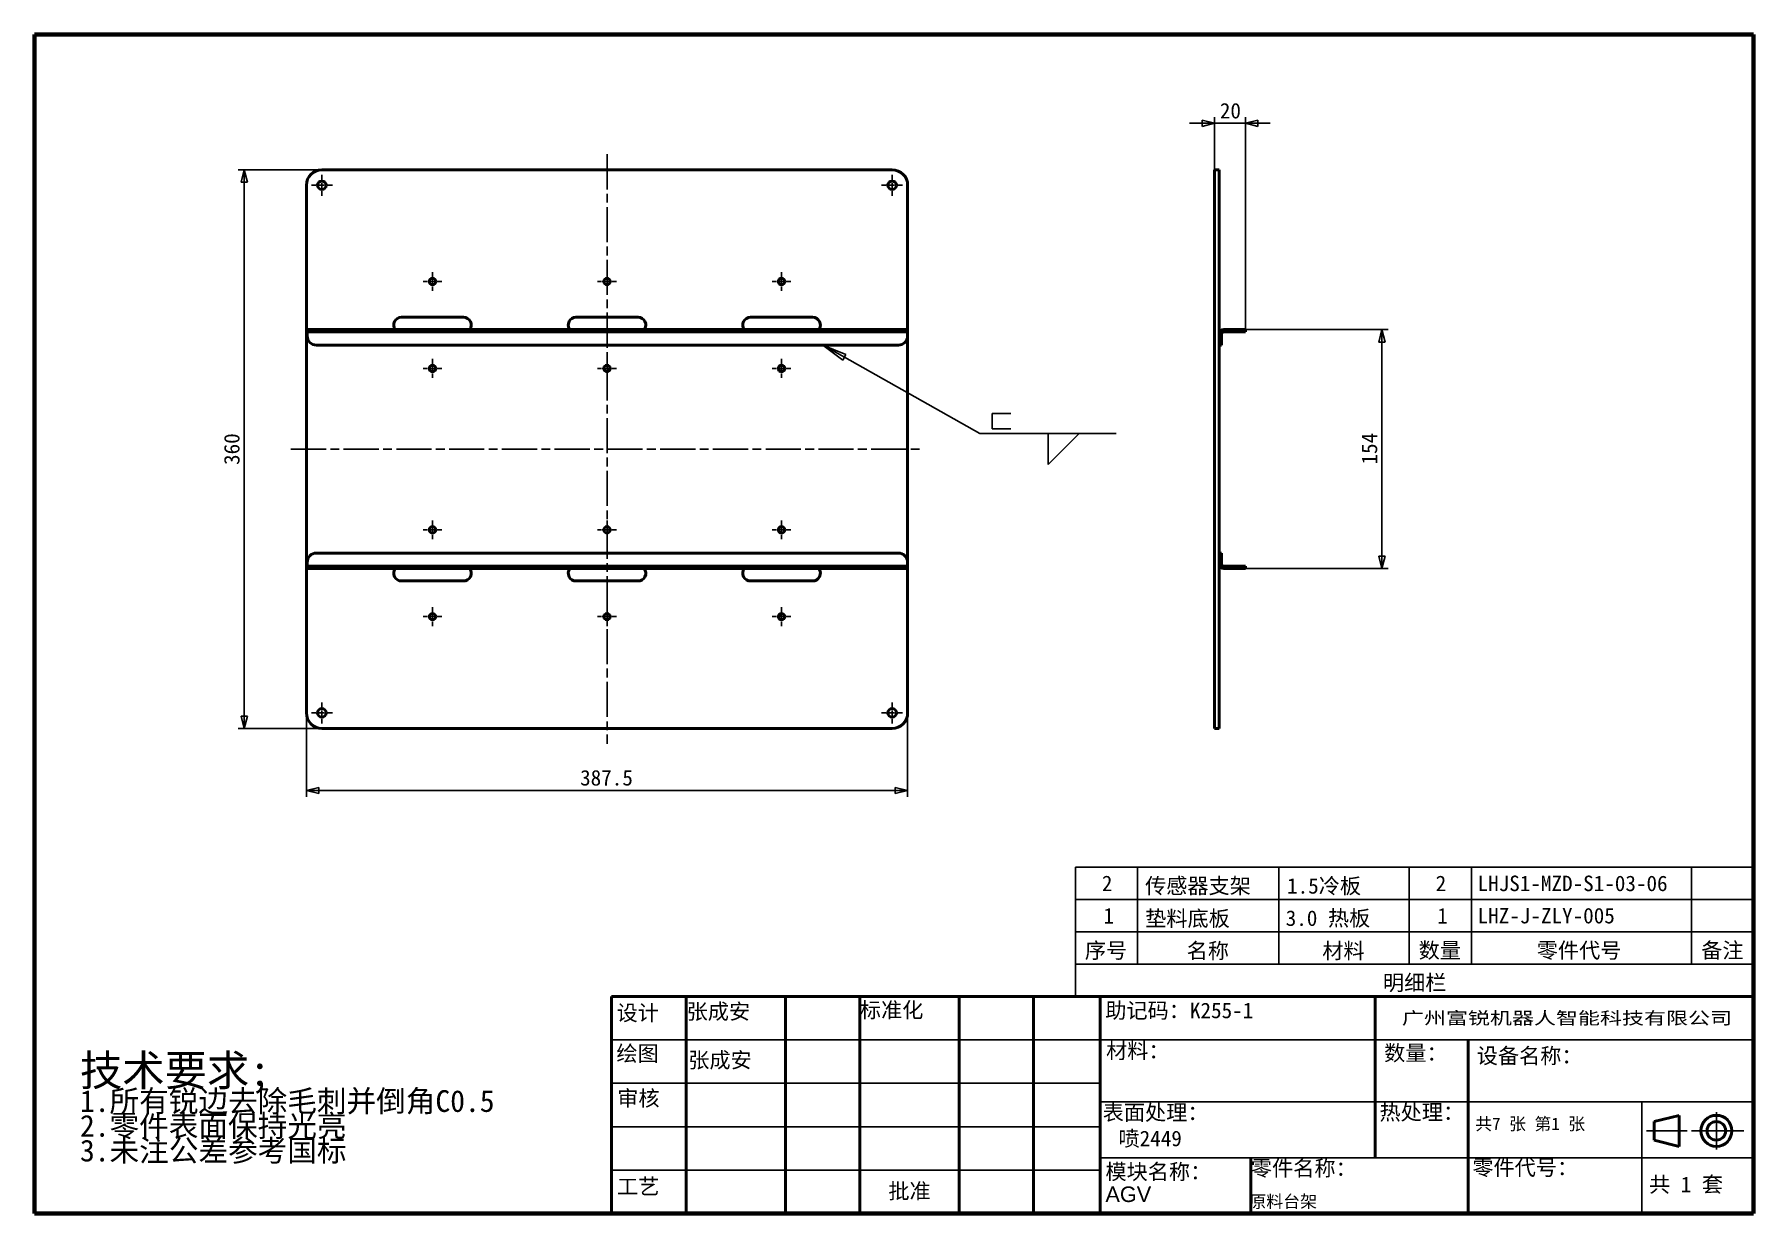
# Model space of a CAD drawing. Header units: millimetres. Extents: x 40 to 1148, y 40 to 800.
import ezdxf
from ezdxf.enums import TextEntityAlignment as Align

# ---------------------------------------------------------------- set-up
doc = ezdxf.new("R2010")
doc.units = ezdxf.units.MM
doc.header["$LTSCALE"] = 4
doc.linetypes.add('CHAIN', pattern=[0.3543, 0.2362, -0.0295, 0.0591, -0.0295])
for name, color, linetype, lineweight in [('中心标记 (ISO)', 1, 'Continuous', 25), ('中心线 (ISO)', 1, 'Continuous', 25), ('可见 (ISO)', 7, 'Continuous', 50), ('图框 (ISO)', 7, 'Continuous', 70), ('尺寸 (ISO)', 5, 'Continuous', 25), ('标题 (ISO)', 7, 'Continuous', 50), ('符号 (ISO)', 7, 'Continuous', 25)]:
    doc.layers.add(name, color=color, linetype=linetype, lineweight=lineweight)
doc.styles.add('文本样式126', font='', dxfattribs={"width": 1.3})
doc.styles.add('文本样式19', font='tahoma.ttf')
doc.styles.add('文本样式91', font='')
doc.styles.add('注释文本 (ISO)', font='')
doc.styles.get('文本样式126').set_extended_font_data('FangSong')
doc.styles.get('文本样式91').set_extended_font_data('FangSong')
doc.styles.get('注释文本 (ISO)').set_extended_font_data('FangSong')
doc.dimstyles.new('默认 (GB)', dxfattribs={"dimscale": 4, "dimtxt": 2.5, "dimasz": 2, "dimexe": 1, "dimexo": 0, "dimgap": 0.75, "dimtad": 1, "dimtoh": 1, "dimrnd": 1e-08, "dimdsep": 46, "dimtxsty": '注释文本 (ISO)', "dimblk": 'Filled-2', "dimcen": 0.09, "dimdle": 10, "dimclrd": 256, "dimclre": 256, "dimclrt": 256, "dimaunit": 1, "dimadec": 3, "dimazin": 2, "dimtfac": 0.52, "dimtmove": 0, "dimatfit": 3, "dimldrblk": 'Filled-1', "dimfxl": 0, "dimtolj": 1, "dimlwd": -1, "dimlwe": -1, "dimarcsym": 0})

# ---------------------------------------------------------------- blocks, each defined once
blk = doc.blocks.new('图框 A3-A4')
at = {"layer": '图框 (ISO)'}
for p, q in [((287, 200), (10, 200)), ((10, 200), (10, 10)), ((287, 10), (287, 200)), ((10, 10), (287, 10))]:
    blk.add_line(p, q, dxfattribs=at)
blk = doc.blocks.new('标题栏 GB1')
at = {"layer": '标题 (ISO)'}
for p, q in [((194.57, 65.23), (194.57, 72.23)), ((194.57, 72.23), (378.57, 72.23)), ((206.57, 65.23), (206.57, 72.23)), ((222.57, 65.23), (222.57, 72.23)), ((234.57, 65.23), (234.57, 72.23)), ((250.57, 65.23), (250.57, 72.23)), ((262.57, 65.23), (262.57, 72.23)), ((273.31, 65.23), (273.31, 72.23)), ((317.57, 65.23), (317.57, 72.23)), ((378.57, 72.23), (378.57, 65.23)), ((194.57, 37.23), (194.57, 65.23)), ((206.57, 37.23), (206.57, 65.23)), ((222.57, 44.23), (222.57, 65.23)), ((234.57, 37.23), (234.57, 65.23)), ((250.57, 37.23), (250.57, 65.23)), ((262.57, 37.23), (262.57, 65.23)), ((273.31, 65.23), (273.31, 37.23)), ((317.57, 55.23), (317.57, 65.23)), ((378.57, 65.23), (378.57, 37.23)), ((317.57, 55.23), (317.57, 46.23)), ((366.57, 53.06), (362.57, 52.06)), ((366.57, 48.06), (366.57, 53.06)), ((362.57, 52.06), (362.57, 49.06)), ((362.57, 49.06), (366.57, 48.06)), ((297.57, 46.23), (297.57, 37.23)), ((222.57, 44.23), (222.57, 37.23)), ((378.57, 37.23), (194.57, 37.23))]:
    blk.add_line(p, q, dxfattribs=at)
at = {"layer": '标题 (ISO)', "lineweight": 25}
for p, q in [((194.57, 65.23), (273.31, 65.23)), ((273.31, 65.23), (378.57, 65.23)), ((194.57, 58.23), (273.31, 58.23)), ((332.57, 55.23), (273.31, 55.23)), ((332.57, 55.23), (378.57, 55.23)), ((360.57, 55.23), (360.57, 46.23)), ((372.58, 53.56), (372.58, 47.56)), ((194.57, 51.23), (273.31, 51.23)), ((361.32, 50.56), (367.88, 50.56)), ((368.55, 50.56), (370.07, 50.56)), ((370.07, 50.56), (376.97, 50.56)), ((273.31, 46.23), (378.57, 46.23)), ((360.57, 46.23), (360.57, 37.23)), ((194.57, 44.23), (273.31, 44.23))]:
    blk.add_line(p, q, dxfattribs=at)
at = {"layer": '标题 (ISO)', "lineweight": 50}
blk.add_line((332.57, 65.23), (332.57, 37.23), dxfattribs=at)
at = {"layer": '标题 (ISO)'}
for radius in [2.5, 1.5]:
    blk.add_circle((372.57, 50.56), radius, dxfattribs=at)
at = {"layer": '标题 (ISO)', "style": '文本样式126', "width": 1.3}
blk.add_text('广州富锐机器人智能科技有限公司', height=2, dxfattribs=at).set_placement((348.5, 68.73), align=Align.MIDDLE_CENTER)
at = {"layer": '标题 (ISO)', "char_height": 2.5, "style": '注释文本 (ISO)'}
for s, insert, attachment_point in [('\\f仿宋|b0|i0;设计', (195.38, 70.83), 1), ('张成安', (206.66, 71.05), 1), ('\\f仿宋|b0|i0;标准化', (234.57, 71.28), 1), ('助记码：K255-1', (274.11, 71.21), 1), ('\\f仿宋|b0|i0;绘图', (195.35, 64.28), 1), ('\\f仿宋|b0|i0;材料：', (274.24, 64.72), 1), ('\\f仿宋|b0|i0;数量：', (319.04, 64.37), 1), ('张成安', (206.92, 63.22), 1), ('\\f仿宋|b0|i0;审核', (195.48, 57.07), 1), ('\\f仿宋|b0|i0;热处理：', (318.29, 54.82), 1), ('\\f仿宋|b0|i0;零件名称：', (297.57, 45.8), 1), ('\\f仿宋|b0|i0;零件代号：', (333.25, 45.9), 1), ('\\f仿宋|b0|i0;批准', (242.57, 40.73), 5)]:
    blk.add_mtext(s, dxfattribs=dict(at, insert=insert, attachment_point=attachment_point))
at = {"layer": '标题 (ISO)', "char_height": 2.5, "attachment_point": 1, "style": '注释文本 (ISO)'}
for s, insert, line_spacing_factor in [('设备名称：\\P', (333.96, 63.91), 0.856364), ('模块名称：\\P\\fArial|b0|i0;\\H2.5000;AGV', (274.14, 45.23), 0.872369)]:
    blk.add_mtext(s, dxfattribs=dict(at, insert=insert, line_spacing_factor=line_spacing_factor))
at = {"layer": '标题 (ISO)', "attachment_point": 1, "style": '注释文本 (ISO)'}
for s, insert, char_height, width in [('\\f仿宋|b0|i0;表面处理：', (273.7, 54.78), 2.5, 18.7135), ('\\f仿宋|b0|i0;\\H2.0000;共7 张 第1 张', (333.72, 52.69), 2, 27.2374), ('\\f仿宋|b0|i0;工艺', (195.45, 42.85), 2.5, 7.4854), ('  共 1 套', (358.32, 43.18), 2.5, 17.7919)]:
    blk.add_mtext(s, dxfattribs=dict(at, insert=insert, char_height=char_height, width=width))
at = {"layer": '标题 (ISO)'}
for tag, height, style, p in [('材料', 2.5, '注释文本 (ISO)', (273.99, 59.78)), ('热处理', 2, '文本样式91', (318.2, 50.63)), ('描述', 2, '文本样式91', (333.3, 40.74))]:
    blk.add_attdef(tag, text='', height=height, dxfattribs=dict(at, style=style)).set_placement(p, align=Align.TOP_LEFT)
at = {"layer": '标题 (ISO)', "style": '文本样式19'}
for tag, p in [('工程核准人', (256.57, 40.73)), ('工程批准日期', (267.94, 40.73))]:
    blk.add_attdef(tag, text='', height=1, dxfattribs=at).set_placement(p, align=Align.MIDDLE_CENTER)
at = {"layer": '标题 (ISO)', "style": '文本样式91'}
blk.add_attdef('零件代号_001', (297.32, 38.18), '', height=2, dxfattribs=at)
blk = doc.blocks.new('焊接符号标识符1')
at = {"layer": '符号 (ISO)'}
for p, q in [((140.5, 147.97), (137.02, 149.93)), ((140.75, 148.41), (137.02, 149.93)), ((137.02, 149.93), (140.26, 147.53)), ((140.26, 147.53), (140.75, 148.41)), ((140.5, 147.97), (162.32, 135.68)), ((164.32, 136.43), (164.32, 138.93)), ((164.32, 138.93), (167.32, 138.93)), ((164.32, 136.43), (167.32, 136.43)), ((162.32, 135.68), (184.32, 135.68)), ((173.32, 135.68), (178.32, 135.68)), ((178.32, 135.68), (173.32, 130.68)), ((173.32, 130.68), (173.32, 135.68))]:
    blk.add_line(p, q, dxfattribs=at)
at = {"layer": '符号 (ISO)', "flags": 128}
blk.add_lwpolyline([(140.75, 148.41), (137.02, 149.93)], dxfattribs=at)
at = {"layer": '符号 (ISO)'}
blk.add_solid([(140.75, 148.41), (137.02, 149.93), (140.26, 147.53), (140.75, 148.41)], dxfattribs=at)
blk = doc.blocks.new('Filled-2')
at = {"color": 0}
for p, q in [((0, 0), (-1, 0.25)), ((-1, 0.25), (-1, -0.25)), ((-1, 0), (0, 0)), ((-1, -0.25), (0, 0))]:
    blk.add_line(p, q, dxfattribs=at)
at = {"color": 0, "flags": 128}
blk.add_lwpolyline([(-1, -0.25), (0, 0)], dxfattribs=at)
at = {"color": 0}
blk.add_solid([(-1, -0.25), (0, 0), (-1, 0.25), (-1, -0.25)], dxfattribs=at)
blk = doc.blocks.new('*D9')
at = {"layer": 'Defpoints', "color": 0}
for p in [(820.5, 609.7), (820.5, 455.7), (908.5, 455.7)]:
    blk.add_point(p, dxfattribs=at)
at = {"layer": '尺寸 (ISO)'}
for p, q in [((820.5, 609.7), (912.5, 609.7)), ((908.5, 601.7), (908.5, 463.7)), ((820.5, 455.7), (912.5, 455.7))]:
    blk.add_line(p, q, dxfattribs=at)
at = {"layer": '尺寸 (ISO)', "xscale": 8, "yscale": 8, "zscale": 8}
for p, rotation in [((908.5, 609.7), 90), ((908.5, 455.7), 270)]:
    blk.add_blockref('Filled-2', p, dxfattribs=dict(at, rotation=rotation))
at = {"layer": '尺寸 (ISO)', "insert": (895.4, 522.8), "char_height": 10, "attachment_point": 1, "rotation": 90, "style": '注释文本 (ISO)'}
blk.add_mtext('\\A1;154', dxfattribs=at)
blk = doc.blocks.new('Filled-1')
at = {"color": 0}
for p, q in [((0, 0), (-1, 0.125)), ((-1, 0.125), (-1, -0.125)), ((-1, 0), (0, 0)), ((-1, -0.125), (0, 0))]:
    blk.add_line(p, q, dxfattribs=at)
at = {"color": 0, "flags": 128}
blk.add_lwpolyline([(-1, -0.125), (0, 0)], dxfattribs=at)
at = {"color": 0}
blk.add_solid([(-1, -0.125), (0, 0), (-1, 0.125), (-1, -0.125)], dxfattribs=at)
blk = doc.blocks.new('*D10')
at = {"layer": 'Defpoints', "color": 0}
for p in [(820.5, 742.7), (800.5, 702.7), (820.5, 609.7)]:
    blk.add_point(p, dxfattribs=at)
at = {"layer": '尺寸 (ISO)'}
for p, q in [((792.5, 742.7), (784.5, 742.7)), ((800.5, 702.7), (800.5, 746.7)), ((800.5, 742.7), (820.5, 742.7)), ((820.5, 609.7), (820.5, 746.7)), ((828.5, 742.7), (836.5, 742.7))]:
    blk.add_line(p, q, dxfattribs=at)
at = {"layer": '尺寸 (ISO)', "xscale": 8, "yscale": 8, "zscale": 8}
blk.add_blockref('Filled-2', (800.5, 742.7), dxfattribs=at)
at = {"layer": '尺寸 (ISO)', "xscale": 8, "yscale": 8, "zscale": 8, "rotation": 180}
blk.add_blockref('Filled-2', (820.5, 742.7), dxfattribs=at)
at = {"layer": '尺寸 (ISO)', "insert": (804, 755.8), "char_height": 10, "attachment_point": 1, "style": '注释文本 (ISO)'}
blk.add_mtext('\\A1;20', dxfattribs=at)
blk = doc.blocks.new('*D11')
at = {"layer": 'Defpoints', "color": 0}
for p in [(225.3, 712.7), (175.3, 352.7), (225.3, 352.7)]:
    blk.add_point(p, dxfattribs=at)
at = {"layer": '尺寸 (ISO)'}
for p, q in [((225.3, 712.7), (171.3, 712.7)), ((175.3, 704.7), (175.3, 360.7)), ((225.3, 352.7), (171.3, 352.7))]:
    blk.add_line(p, q, dxfattribs=at)
at = {"layer": '尺寸 (ISO)', "xscale": 8, "yscale": 8, "zscale": 8}
for p, rotation in [((175.3, 712.7), 90), ((175.3, 352.7), 270)]:
    blk.add_blockref('Filled-2', p, dxfattribs=dict(at, rotation=rotation))
at = {"layer": '尺寸 (ISO)', "insert": (162.2, 522.5), "char_height": 10, "attachment_point": 1, "rotation": 90, "style": '注释文本 (ISO)'}
blk.add_mtext('\\A1;360', dxfattribs=at)
blk = doc.blocks.new('*D12')
at = {"layer": 'Defpoints', "color": 0}
for p in [(215.3, 362.7), (602.8, 362.7), (602.8, 312.7)]:
    blk.add_point(p, dxfattribs=at)
at = {"layer": '尺寸 (ISO)'}
for p, q in [((215.3, 362.7), (215.3, 308.7)), ((602.8, 362.7), (602.8, 308.7)), ((223.3, 312.7), (594.8, 312.7))]:
    blk.add_line(p, q, dxfattribs=at)
at = {"layer": '尺寸 (ISO)', "xscale": 8, "yscale": 8, "zscale": 8, "rotation": 180}
blk.add_blockref('Filled-2', (215.3, 312.7), dxfattribs=at)
at = {"layer": '尺寸 (ISO)', "xscale": 8, "yscale": 8, "zscale": 8}
blk.add_blockref('Filled-2', (602.8, 312.7), dxfattribs=at)
at = {"layer": '尺寸 (ISO)', "insert": (391.7, 325.9), "char_height": 10, "attachment_point": 1, "style": '注释文本 (ISO)'}
blk.add_mtext('\\A1;387.5', dxfattribs=at)
blk = doc.blocks.new('加工')
at = {"layer": '符号 (ISO)', "insert": (-36.68, 11.05), "char_height": 2.5, "width": 80.4946, "attachment_point": 1, "line_spacing_factor": 0.683636, "style": '注释文本 (ISO)'}
blk.add_mtext('{\\H2x;技术要求;\\P\\H0.7x;1.所有锐边去除毛刺并倒角C0.5\\H2.125x; \\H0.47059x;\\P2.零件表面保持光亮\\H1.8404x; \\H0.54337x;\\P3.未注公差参考国标\\H1.8095x; }', dxfattribs=at)
blk = doc.blocks.new('明细栏')
at = {"layer": '符号 (ISO)'}
for p, q in [((287, 65.83), (177.73, 65.83)), ((177.73, 65.83), (177.73, 55.41)), ((187.73, 65.83), (187.73, 55.41)), ((210.48, 65.83), (210.48, 55.41)), ((231.52, 65.83), (231.52, 55.41)), ((241.52, 65.83), (241.52, 55.41)), ((277, 65.83), (277, 55.41)), ((287, 65.83), (287, 55.41)), ((287, 60.62), (177.73, 60.62)), ((287, 55.41), (177.73, 55.41)), ((177.73, 50.21), (177.73, 55.41)), ((187.73, 50.21), (187.73, 55.41)), ((210.48, 50.21), (210.48, 55.41)), ((231.52, 50.21), (231.52, 55.41)), ((241.52, 50.21), (241.52, 55.41)), ((277, 50.21), (277, 55.41)), ((287, 50.21), (287, 55.41)), ((177.73, 45), (177.73, 50.21)), ((287, 50.21), (177.73, 50.21)), ((287, 45), (287, 50.21)), ((287, 45), (177.73, 45))]:
    blk.add_line(p, q, dxfattribs=at)
at = {"layer": '符号 (ISO)', "char_height": 2.5, "attachment_point": 7, "style": '注释文本 (ISO)'}
for s, insert in [('2', (181.99, 61.96)), ('传感器支架', (188.95, 61.29)), ('1.5冷板', (211.83, 61.28)), ('2', (235.77, 61.96)), ('LHJS1-MZD-S1-03-06', (242.53, 61.92)), ('1', (182.25, 56.74)), ('垫料底板', (188.97, 56.02)), ('3.0 热板', (211.61, 56.07)), ('1', (236.03, 56.74)), ('LHZ-J-ZLY-005', (242.53, 56.72)), ('序号', (179.26, 50.87)), ('名称', (195.65, 50.83)), ('材料', (217.51, 50.83)), ('数量', (233.03, 50.89)), ('零件代号', (252.06, 50.87)), ('备注', (278.56, 50.9)), ('明细栏', (227.28, 45.67))]:
    blk.add_mtext(s, dxfattribs=dict(at, insert=insert))

msp = doc.modelspace()

# ---------------------------------------------------------------- linework, layer by layer
at = {"layer": '中心标记 (ISO)', "linetype": 'CHAIN', "ltscale": 3.750225}
for p, q in [((225.301, 709.48), (225.301, 695.98)), ((592.801, 709.48), (592.801, 695.98)), ((232.051, 702.73), (218.551, 702.73)), ((599.551, 702.73), (586.051, 702.73)), ((225.301, 369.48), (225.301, 355.98)), ((592.801, 369.48), (592.801, 355.98)), ((232.051, 362.73), (218.551, 362.73)), ((599.551, 362.73), (586.051, 362.73))]:
    msp.add_line(p, q, dxfattribs=at)
at = {"layer": '中心标记 (ISO)', "linetype": 'CHAIN', "ltscale": 3.370748}
for p, q in [((296.551, 646.797), (296.551, 634.663)), ((409.051, 646.797), (409.051, 634.663)), ((521.551, 646.797), (521.551, 634.663)), ((302.618, 640.73), (290.484, 640.73)), ((415.118, 640.73), (402.984, 640.73)), ((527.618, 640.73), (515.484, 640.73)), ((296.551, 590.797), (296.551, 578.663)), ((409.051, 590.797), (409.051, 578.663)), ((521.551, 590.797), (521.551, 578.663)), ((302.618, 584.73), (290.484, 584.73)), ((415.118, 584.73), (402.984, 584.73)), ((527.618, 584.73), (515.484, 584.73)), ((302.618, 480.73), (290.484, 480.73)), ((296.551, 486.797), (296.551, 474.663)), ((415.118, 480.73), (402.984, 480.73)), ((409.051, 486.797), (409.051, 474.663)), ((527.618, 480.73), (515.484, 480.73)), ((521.551, 486.797), (521.551, 474.663)), ((302.618, 424.73), (290.484, 424.73)), ((296.551, 430.797), (296.551, 418.663)), ((415.118, 424.73), (402.984, 424.73)), ((409.051, 430.797), (409.051, 418.663)), ((527.618, 424.73), (515.484, 424.73)), ((521.551, 430.797), (521.551, 418.663))]:
    msp.add_line(p, q, dxfattribs=at)
at = {"layer": '中心线 (ISO)', "linetype": 'CHAIN', "ltscale": 23.990969}
for p, q in [((409.051, 722.73), (409.051, 342.73)), ((205.301, 532.73), (612.801, 532.73))]:
    msp.add_line(p, q, dxfattribs=at)
at = {"layer": '可见 (ISO)'}
for p, q in [((592.801, 712.73), (225.301, 712.73)), ((803.549, 712.73), (800.549, 712.73)), ((800.549, 702.73), (800.549, 712.73)), ((803.549, 712.73), (803.549, 702.73)), ((215.301, 702.73), (215.301, 362.73)), ((602.801, 609.73), (602.801, 702.73)), ((800.549, 362.73), (800.549, 702.73)), ((803.549, 702.73), (803.549, 362.73)), ((215.801, 609.73), (221.801, 609.73)), ((215.801, 609.73), (215.801, 608.23)), ((221.801, 609.73), (596.801, 609.73)), ((276.551, 617.73), (316.551, 617.73)), ((389.051, 617.73), (429.051, 617.73)), ((501.551, 617.73), (541.551, 617.73)), ((596.801, 609.73), (602.801, 609.73)), ((602.801, 608.23), (602.801, 609.73)), ((806.549, 609.73), (814.549, 609.73)), ((814.549, 609.73), (820.549, 609.73)), ((820.549, 608.23), (820.549, 609.73)), ((221.801, 608.23), (215.801, 608.23)), ((215.801, 606.73), (215.801, 608.23)), ((215.801, 605.73), (215.801, 606.73)), ((221.801, 608.23), (596.801, 608.23)), ((221.801, 599.73), (596.801, 599.73)), ((602.801, 608.23), (596.801, 608.23)), ((602.801, 606.73), (602.801, 608.23)), ((602.801, 605.73), (602.801, 606.73)), ((602.801, 459.73), (602.801, 605.73)), ((803.549, 599.73), (805.049, 599.73)), ((805.049, 605.73), (805.049, 606.73)), ((805.049, 605.73), (805.049, 599.73)), ((806.549, 608.23), (814.549, 608.23)), ((820.549, 608.23), (814.549, 608.23)), ((596.801, 465.73), (221.801, 465.73)), ((805.049, 465.73), (803.549, 465.73)), ((805.049, 465.73), (805.049, 459.73)), ((215.801, 459.73), (215.801, 458.73)), ((215.801, 458.73), (215.801, 457.23)), ((215.801, 457.23), (221.801, 457.23)), ((215.801, 457.23), (215.801, 455.73)), ((221.801, 455.73), (215.801, 455.73)), ((596.801, 457.23), (221.801, 457.23)), ((596.801, 455.73), (221.801, 455.73)), ((596.801, 457.23), (602.801, 457.23)), ((602.801, 455.73), (596.801, 455.73)), ((602.801, 459.73), (602.801, 458.73)), ((602.801, 458.73), (602.801, 457.23)), ((602.801, 455.73), (602.801, 457.23)), ((602.801, 362.73), (602.801, 455.73)), ((805.049, 459.73), (805.049, 458.73)), ((814.549, 457.23), (806.549, 457.23)), ((814.549, 455.73), (806.549, 455.73)), ((814.549, 457.23), (820.549, 457.23)), ((820.549, 455.73), (814.549, 455.73)), ((820.549, 455.73), (820.549, 457.23)), ((316.551, 447.73), (276.551, 447.73)), ((429.051, 447.73), (389.051, 447.73)), ((541.551, 447.73), (501.551, 447.73)), ((800.549, 352.73), (800.549, 362.73)), ((803.549, 362.73), (803.549, 352.73)), ((225.301, 352.73), (592.801, 352.73)), ((800.549, 352.73), (803.549, 352.73))]:
    msp.add_line(p, q, dxfattribs=at)
for centre, radius in [((225.301, 702.73), 2.75), ((592.801, 702.73), 2.75), ((296.551, 640.73), 2.067), ((409.051, 640.73), 2.067), ((521.551, 640.73), 2.067), ((296.551, 584.73), 2.067), ((409.051, 584.73), 2.067), ((521.551, 584.73), 2.067), ((296.551, 480.73), 2.067), ((409.051, 480.73), 2.067), ((521.551, 480.73), 2.067), ((296.551, 424.73), 2.067), ((409.051, 424.73), 2.067), ((521.551, 424.73), 2.067), ((225.301, 362.73), 2.75), ((592.801, 362.73), 2.75)]:
    msp.add_circle(centre, radius, dxfattribs=at)
for centre, radius, start, end in [((225.301, 702.73), 10, 90, 180), ((592.801, 702.73), 10, 0, 90), ((276.551, 612.73), 5, 90, 216.869898), ((316.551, 612.73), 5, 323.130102, 90), ((389.051, 612.73), 5, 90, 216.869898), ((429.051, 612.73), 5, 323.130102, 90), ((501.551, 612.73), 5, 90, 216.869898), ((541.551, 612.73), 5, 323.130102, 90), ((806.549, 606.73), 3, 90, 180), ((221.801, 605.73), 6, 180, 270), ((596.801, 605.73), 6, 270, 0), ((806.549, 606.73), 1.5, 90, 180), ((221.801, 459.73), 6, 90, 180), ((596.801, 459.73), 6, 0, 90), ((276.551, 452.73), 5, 143.130102, 270), ((316.551, 452.73), 5, 270, 36.869898), ((389.051, 452.73), 5, 143.130102, 270), ((429.051, 452.73), 5, 270, 36.869898), ((501.551, 452.73), 5, 143.130102, 270), ((541.551, 452.73), 5, 270, 36.869898), ((806.549, 458.73), 3, 180, 270), ((806.549, 458.73), 1.5, 180, 270), ((225.301, 362.73), 10, 180, 270), ((592.801, 362.73), 10, 270, 0)]:
    msp.add_arc(centre, radius, start, end, dxfattribs=at)

# ---------------------------------------------------------------- block references
at = {"xscale": 4, "yscale": 4, "zscale": 4}
for name, p in [('图框 A3-A4', (0, 0)), ('加工', (216.09, 98.136))]:
    msp.add_blockref(name, p, dxfattribs=at)
msp.add_blockref('标题栏 GB1', (-366.285, -108.901), dxfattribs=at).add_auto_attribs({'零件代号_001': '原料台架'})
at = {"layer": '符号 (ISO)', "xscale": 4, "yscale": 4, "zscale": 4}
for name in ['焊接符号标识符1', '明细栏']:
    msp.add_blockref(name, (0, 0), dxfattribs=at)

# ---------------------------------------------------------------- texts
at = {"layer": '符号 (ISO)', "insert": (738.662, 93.442), "char_height": 10, "width": 44.91228, "attachment_point": 1, "style": '注释文本 (ISO)'}
msp.add_mtext('{喷2449}', dxfattribs=at)

# ---------------------------------------------------------------- dimensions: what is measured, and where the dimension line sits
at = {"layer": '尺寸 (ISO)'}
dim = msp.add_linear_dim(base=(820.549, 742.73), p1=(800.549, 702.73), p2=(820.549, 609.73), dimstyle='默认 (GB)', override={"dimtoh": 0, "dimdec": 2, "dimtp": 0, "dimtm": 0, "dimtdec": 2, "dimtofl": 1, "dimatfit": 1}, dxfattribs=at)
dim.commit()
dim.dimension.update_dxf_attribs({"geometry": '*D10', "text_midpoint": (810.549, 742.73), "dimtype": 160})
for base, p1, p2, angle, picture, middle in [((175.301, 352.73), (225.301, 712.73), (225.301, 352.73), 90, '*D11', (175.301, 532.69)), ((908.549, 455.73), (820.549, 609.73), (820.549, 455.73), 90, '*D9', (908.549, 532.73)), ((602.801, 312.73), (215.301, 362.73), (602.801, 362.73), 180, '*D12', (409.091, 312.73))]:
    dim = msp.add_linear_dim(base=base, p1=p1, p2=p2, angle=angle, dimstyle='默认 (GB)', override={"dimtoh": 0, "dimdec": 2, "dimtp": 0, "dimtm": 0, "dimtdec": 2, "dimtofl": 0, "dimatfit": 1}, dxfattribs=at)
    dim.commit()
    dim.dimension.update_dxf_attribs({"geometry": picture, "text_midpoint": middle, "dimtype": 160})

doc.saveas('drawing.dxf')
